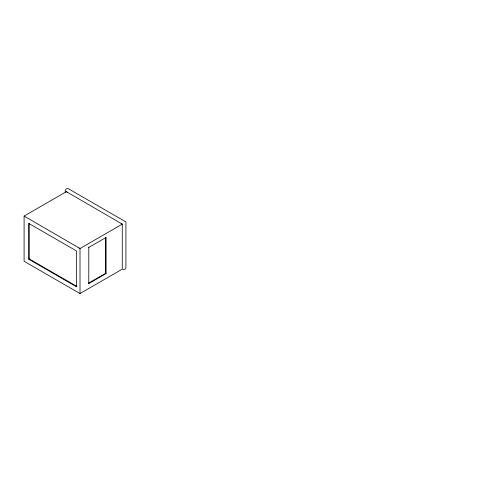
<?xml version="1.0" encoding="UTF-8"?>
<svg xmlns="http://www.w3.org/2000/svg" width="482" height="482" viewBox="0 0 482 482"><rect width="100%" height="100%" fill="white"/><g stroke="black" fill="none" stroke-linecap="round" stroke-linejoin="round"><path stroke-width="0.72" d="M66.359 191.661L122.265 224.13L122.265 269.149L80.006 293.55L24.1 261.274L24.1 216.063L66.359 191.661L67.408 192.264M29.209 223.07L29.209 258.894L77.048 286.513L76.53 286.808L76.53 250.989L28.691 223.371L28.691 259.189L29.739 258.587M88.296 247.145L88.784 247.429L106.106 237.427L106.106 273.571L88.784 283.573L88.296 283.296L105.618 273.294L106.106 273.571M122.934 269.534C124.055 269.872 125.736 268.98 125.923 267.829L125.923 221.937L68.155 188.589C66.317 187.98 64.353 190.402 65.438 192.198M121.223 223.528L122.265 224.13L80.006 248.531L78.964 247.929M28.691 259.189L76.53 286.808M24.1 216.063L80.006 248.531L80.006 293.55M105.618 237.15L105.618 273.294M88.784 247.429L88.784 283.573"/></g></svg>
